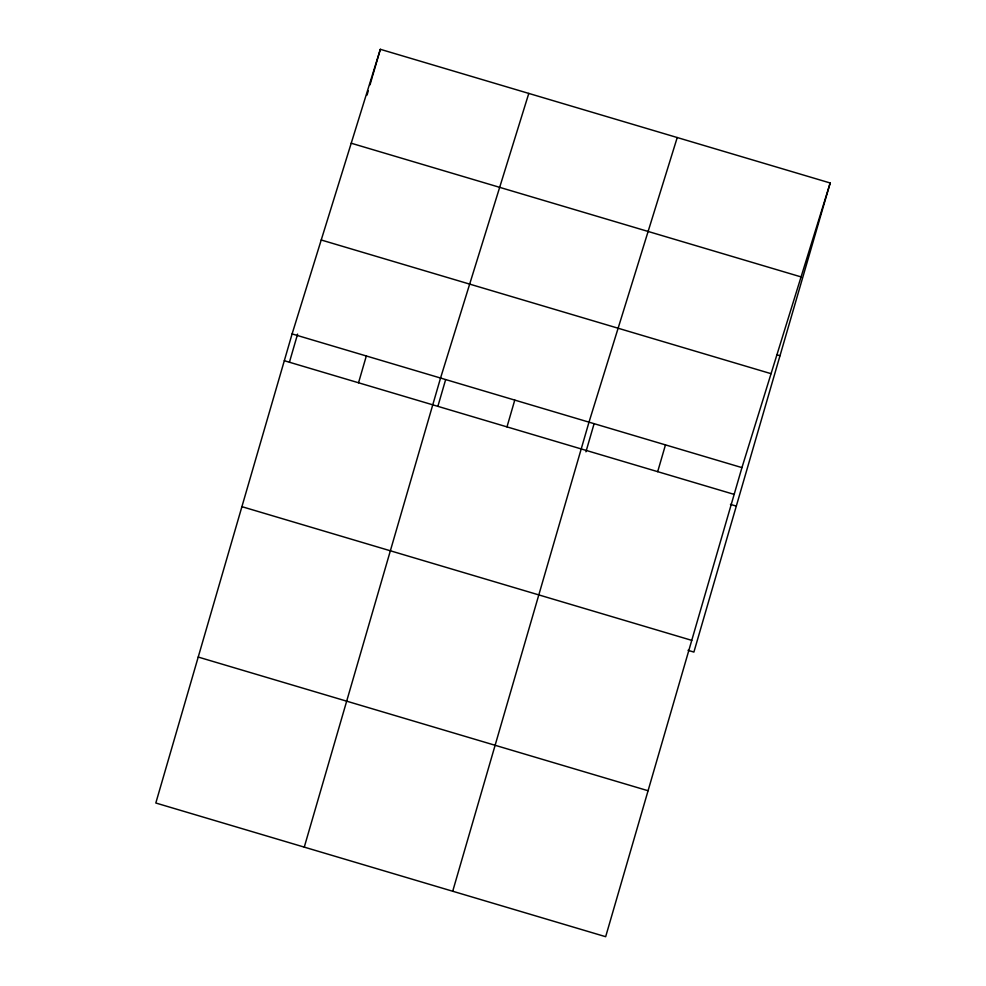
<?xml version="1.0" encoding="UTF-8"?>
<svg xmlns="http://www.w3.org/2000/svg" width="986" height="986" viewBox="0 0 986 986"><rect width="100%" height="100%" fill="white"/><g stroke="black" fill="none" stroke-linecap="round" stroke-linejoin="round"><path stroke-width="1.48" d="M292.102 333.921L155.813 803.011L605.663 936.7L741.94 467.61L830.187 182.989L380.337 49.3L292.102 333.921L741.94 467.61M289.465 362.108L297.599 334.094M367.051 95.063L368.32 90.687M370.021 84.845L372.141 77.549M372.56 76.082L380.337 49.3M358.534 382.765L366.324 355.983M304.267 847.134L440.545 378.045L528.792 93.411M437.907 406.232L445.623 379.684M506.989 426.889L514.766 400.094M452.71 891.245L588.999 422.156L677.234 137.535M585.93 451.822L594.065 423.807M657.687 471.665L665.464 444.883M830.187 182.989L693.897 652.079L688.018 650.329M351.226 143.229L801.063 276.906M777.054 354.861L780 355.736M321.214 239.992L771.064 373.682M284.313 360.716L734.163 494.393M730.429 504.364L736.308 506.114M241.915 506.668L691.753 640.358M198.223 657.058L648.061 790.735"/></g></svg>
